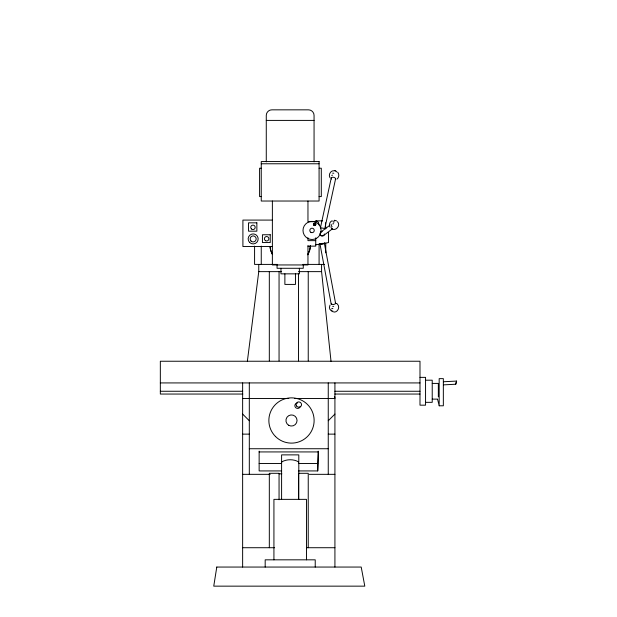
<?xml version="1.0" encoding="UTF-8"?>
<svg xmlns="http://www.w3.org/2000/svg" width="617" height="617" viewBox="0 0 617 617"><rect width="100%" height="100%" fill="white"/><g stroke="black" fill="none" stroke-linecap="round" stroke-linejoin="round"><path stroke-width="0.93" d="M298.52 470.925L317.732 470.925L318.179 451.143M317.732 470.925L318.418 451.929L259.14 451.929M319.082 224.927L318.495 222.328L316.344 220.901M247.363 361.292L258.762 271.634L258.762 264.408M310.336 245.543L309.765 249.916L307.736 254.806A20.284 20.284 0 0 0 310.436 245.543M320.416 227.85L331.252 177.997M324.881 228.128L335.509 179.223M313.505 224.974L313.852 223.67M329.995 305.13L329.409 307.366L329.833 309.233L332.17 311.531M281.599 462.534L281.892 461.84C286.728 459.048 293.677 459.048 298.505 461.84L298.505 463.22M336.913 179.131C339.088 177.596 339.427 174.349 337.777 172.305M456.611 381.075L455.693 384.237L456.611 381.075L443.469 381.753M328.252 420.748L334.923 414.076M329.617 225.413L320.624 232.223A2.221 2.175 52.9 0 1 322.19 231.645M323.655 235.478L332.648 228.668M332.154 220.732C329.756 221.673 328.738 224.781 329.979 227.01M332.925 221.349L334.661 220.963M315.742 244.81L328.537 242.581L328.537 232.516M322.575 243.353L319.945 243.8L331.19 304.034M331.653 175.313L332.555 175.189M332.733 306.441L333.697 306.325M321.773 220.871L322.321 220.847L315.31 220.871M443.484 384.869L455.693 384.237M331.753 308.5L332.856 308.485M333.905 312.102C338 312.41 340.414 306.603 337.183 303.919M266.274 120.408L314.061 120.408M261.253 163.775L319.082 163.775M261.253 168.225L259.587 168.225L259.587 196.584L261.253 196.584M319.082 168.225L321.303 168.225L321.303 196.584L319.082 196.584M272.375 220.084L242.905 220.084L242.905 246.53L272.375 246.53M315.742 221.68L307.96 221.68L307.96 201.026M321.357 235.871L323.007 235.871M315.742 240.645L307.96 240.645L307.96 237.8M307.96 246.144L315.742 246.144L315.742 237.8M277.449 264.408L254.582 264.408L254.582 246.114M302.885 264.408L324.542 264.408M258.762 271.634L281.337 271.634M298.505 271.634L321.58 271.634L331.013 361.292M419.992 377.365L425.553 377.365L425.553 405.168L419.992 405.168L419.992 361.238L160.335 361.238L160.335 394.047L242.828 394.047M425.553 380.195L432.224 380.195L432.224 402.338L425.553 402.338M160.335 382.926L419.992 382.926M432.224 383.412L438.34 383.412L438.34 396.824M160.335 391.263L242.635 391.263M334.923 391.263L419.992 391.263M334.923 394.047L419.992 394.047M242.635 398.497L288.779 398.497M294.556 398.497L334.923 398.497L334.722 396.584M432.224 399.122L437.468 399.122M439.173 405.793L443.345 405.793L443.345 378.637L439.173 378.637L439.173 405.793L437.584 399.276M242.635 434.129L249.307 434.129M328.252 434.129L334.923 434.129M249.307 448.736L328.252 448.736M259.14 463.49L281.229 463.49M298.52 463.49L317.732 463.49M281.229 470.925L259.14 470.925L259.14 451.143M279.054 473.817L281.83 473.817M242.635 474.334L270.169 474.334M309.279 474.334L334.923 474.334M242.635 547.719L274.627 547.719M306.464 547.719L334.923 547.719M334.198 170.724C330.612 170.253 328.105 174.773 329.995 177.727M332.632 173.176L333.828 173.23M331.206 310.228L332.147 310.343M320.316 227.735L325.791 228.683M334.375 220.238L336.558 220.925M334.507 170.747L335.471 170.948M336.18 303.441L336.789 303.633M331.591 228.737C335.818 231.699 341.132 225.282 337.453 221.673M331.09 227.65L331.985 228.398M242.635 414.076L249.307 420.748M272.375 254.266L270.578 249.916L270.115 246.414M325.414 222.799L325.753 228.776M324.334 243.059L335.571 303.302M334.923 382.926L334.923 567.054M328.252 382.926L328.252 474.334M325.753 243.221L325.753 252.847M321.58 264.408L321.58 271.634M319.082 244.185L319.082 264.408M315.225 567.054L315.225 559.827L265.179 559.827L265.179 567.054M314.061 161.847L314.061 115.41C314.13 112.433 311.469 109.78 308.5 109.841L271.842 109.841C268.865 109.78 266.212 112.433 266.274 115.41L266.274 161.847M308.238 271.634L308.238 360.86M308.238 547.719L308.238 473.301L298.505 473.301L298.505 499.06M307.96 245.628L307.96 264.948L272.375 264.948L272.375 201.026M306.479 559.827L306.479 499.361L273.925 499.361L273.925 559.827M303.271 264.948L303.271 268.287L277.064 268.287L277.064 264.948M299.376 268.287L299.376 273.848L280.966 273.848L280.966 268.287M298.798 499.361L298.798 454.876L281.599 454.876L281.599 499.361M298.505 273.555L298.505 360.86M295.458 273.848L295.458 284.414L284.877 284.414L284.877 273.848M279.054 271.634L279.054 360.86M279.054 499.731L279.054 473.301L269.32 473.301L269.32 547.719M269.32 271.634L269.32 360.86M261.253 246.114L261.253 264.408M249.307 382.926L249.307 474.334M242.635 382.926L242.635 567.054M272.182 254.034A20.284 20.284 0 0 1 269.961 246.43M320.038 233.18A2.221 2.175 52.9 0 0 321.002 235.709L323.192 235.802A2.221 2.175 52.9 0 0 324.334 233.943M324.241 242.851A2.221 0.841 -10.6 0 1 322.19 244.27A2.221 0.841 -10.6 0 1 320.007 243.568M331.506 179.061A2.221 1.334 12.3 0 1 333.334 177.249A2.221 1.334 12.3 0 1 335.309 179.524M335.255 302.932A2.221 0.841 -10.6 0 1 334.676 304.15A2.221 0.841 -10.6 0 1 331.738 304.49A2.221 0.841 -10.6 0 1 331.799 303.333M335.309 170.863A2.183 1.311 12.3 0 1 336.867 171.989M332.987 224.187A1.836 1.797 52.9 0 1 333.928 222.652M332.093 226.771A3.494 3.417 52.9 0 1 331.136 224.272M333.003 311.809A1.913 0.717 -10.6 0 1 333.157 311.23M315.557 224.773A1.103 1.049 22.5 0 1 313.583 225.128L313.451 224.881A1.103 1.049 22.5 0 1 314.94 223.616M300.294 406.318A2.753 2.622 22.5 0 1 297.363 408.392A2.753 2.622 22.5 0 1 294.857 405.678A2.753 2.622 22.5 0 1 297.348 403.132M216.783 567.054L213.752 586.15L364.801 586.15L361.207 567.054L216.783 567.054M319.082 161.554L261.253 161.554L261.253 201.026L319.082 201.026L319.082 161.554M256.865 222.83L248.528 222.83L248.528 231.174L256.865 231.174L256.865 222.83M270.231 234.761L262.441 234.761L262.441 242.55L270.231 242.55L270.231 234.761M310.929 232.37A2.221 2.221 0 0 0 314.261 230.442A2.221 2.221 0 0 0 310.929 228.514A2.221 2.221 0 0 0 310.929 232.37M307.513 238.278A9.054 9.054 0 0 0 321.095 230.442A9.054 9.054 0 0 0 307.513 222.606A9.054 9.054 0 0 0 307.513 238.278M314.076 224.65A1.103 1.049 22.5 0 0 315.966 224.549A1.103 1.049 22.5 0 0 314.871 223.015A1.103 1.049 22.5 0 0 314.076 224.65M249.623 242.458A5.005 5.005 0 0 0 257.999 240.214A5.005 5.005 0 0 0 251.867 234.082A5.005 5.005 0 0 0 249.623 242.458M251.397 228.922A2.221 2.221 0 0 0 255.114 227.92A2.221 2.221 0 0 0 252.392 225.197A2.221 2.221 0 0 0 251.397 228.922M265.518 240.692A2.221 2.221 0 0 0 268.858 238.764A2.221 2.221 0 0 0 265.518 236.835A2.221 2.221 0 0 0 265.518 240.692M251.034 241.046A3.016 3.016 0 0 0 256.07 239.697A3.016 3.016 0 0 0 252.384 236.01A3.016 3.016 0 0 0 251.034 241.046M288.71 425.298A5.561 5.561 0 0 0 297.055 420.486A5.561 5.561 0 0 0 288.71 415.673A5.561 5.561 0 0 0 288.71 425.298M296.576 405.994A2.753 2.622 22.5 0 0 301.297 405.755A2.753 2.622 22.5 0 0 298.566 401.922A2.753 2.622 22.5 0 0 296.576 405.994M275.49 436.489A22.628 22.628 0 0 0 313.351 426.347A22.628 22.628 0 0 0 285.632 398.628A22.628 22.628 0 0 0 275.49 436.489"/></g></svg>
